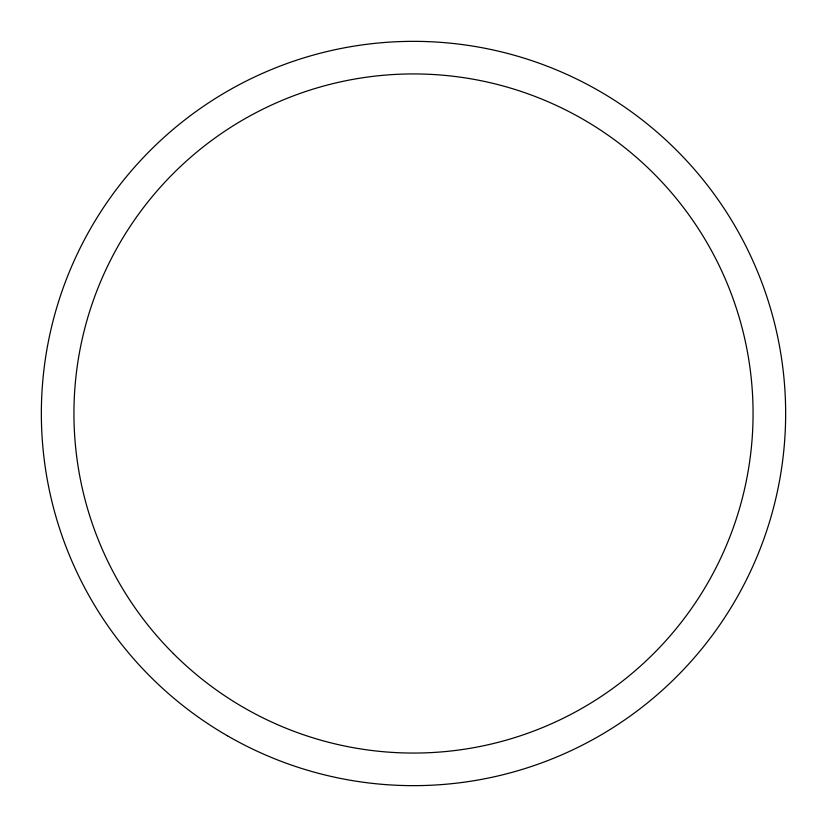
<?xml version="1.0" encoding="UTF-8"?>
<svg xmlns="http://www.w3.org/2000/svg" width="827" height="827" viewBox="0 0 827 827"><rect width="100%" height="100%" fill="white"/><g stroke="black" fill="none" stroke-linecap="round" stroke-linejoin="round"><path stroke-width="1.24" d="M227.425 735.792A372.15 372.15 0 0 0 785.65 413.5A372.15 372.15 0 0 0 227.425 91.208A372.15 372.15 0 0 0 227.425 735.792M173.391 653.609A339.577 339.577 0 0 0 741.499 501.389A339.577 339.577 0 0 0 325.611 85.501A339.577 339.577 0 0 0 173.391 653.609"/></g></svg>
